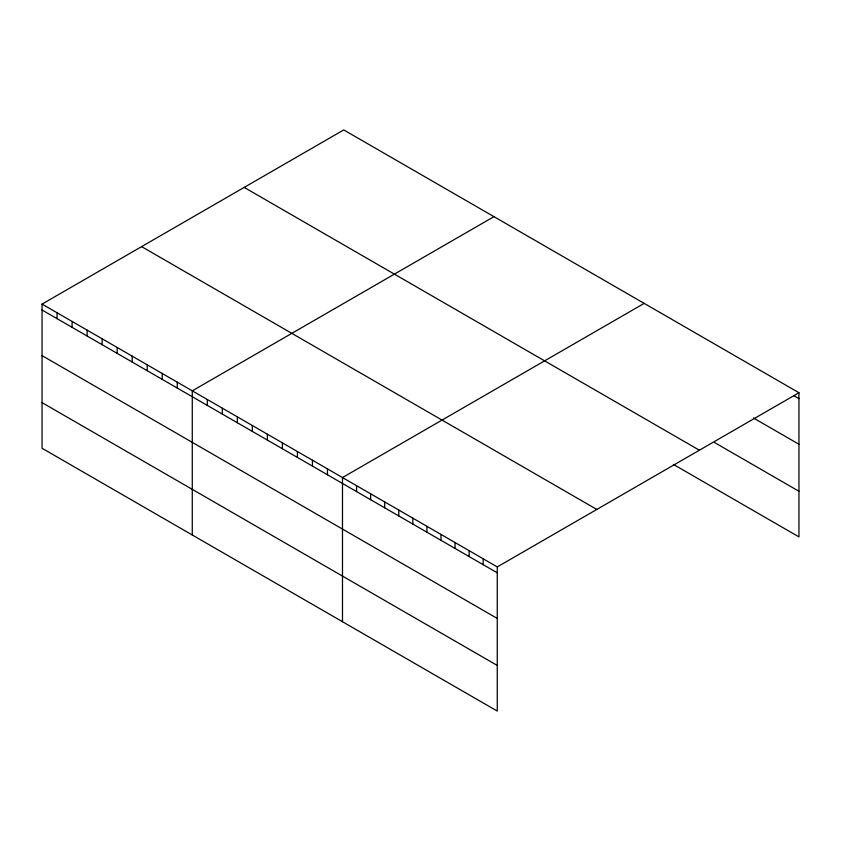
<?xml version="1.0" encoding="UTF-8"?>
<svg xmlns="http://www.w3.org/2000/svg" width="841" height="841" viewBox="0 0 841 841"><rect width="100%" height="100%" fill="white"/><g stroke="black" fill="none" stroke-linecap="round" stroke-linejoin="round"><path stroke-width="1.26" d="M673.399 464.411L798.95 536.894L798.95 392.736L343.738 129.924L42.05 304.106L42.05 448.264L497.262 711.076L497.262 566.918L42.05 304.106M493.961 216.652L192.274 390.834L192.274 534.992M644.174 303.38L342.487 477.562L342.487 621.72M497.262 566.918L798.95 392.736M793.536 395.501L798.95 398.623M753.494 418.009L798.95 444.258M714.524 442.524L798.95 491.27M244.184 187.406L699.397 450.219M141.603 246.623L596.816 509.436M42.05 309.993L497.262 572.805M42.05 355.627L497.262 618.44M42.05 402.629L497.262 665.441M483.186 558.792L483.186 564.679M469.12 550.676L469.12 556.563M455.044 542.55L455.044 548.437M440.978 534.424L440.978 540.311M426.913 526.298L426.913 532.195M412.836 518.182L412.836 524.069M398.771 510.056L398.771 515.943M384.694 501.93L384.694 507.817M370.629 493.804L370.629 499.701M356.563 485.688L356.563 491.575M327.464 468.889L327.464 474.776M312.442 460.216L312.442 466.103M297.42 451.543L297.42 457.43M282.397 442.871L282.397 448.758M267.375 434.198L267.375 440.085M252.353 425.525L252.353 431.412M237.33 416.852L237.33 422.739M222.308 408.179L222.308 414.066M207.296 399.507L207.296 405.394M177.251 382.161L177.251 388.048M162.229 373.488L162.229 379.375M147.207 364.815L147.207 370.702M132.184 356.142L132.184 362.029M117.162 347.47L117.162 353.357M102.139 338.797L102.139 344.684M87.117 330.124L87.117 336.011M72.095 321.451L72.095 327.338M57.072 312.778L57.072 318.665"/></g></svg>
